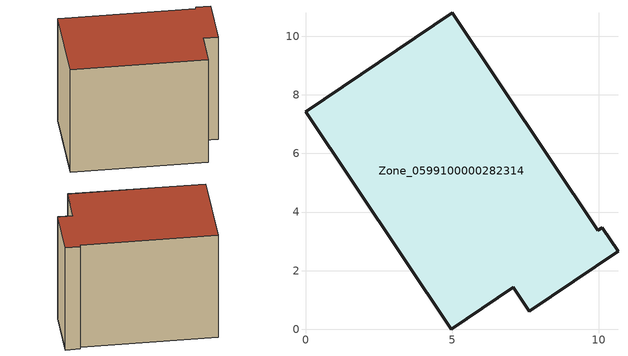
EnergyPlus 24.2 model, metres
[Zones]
Zone_0599100000282314
 floor ground (C_G): 9.97,3.38 10.12,3.47 10.66,2.66 7.64,0.62 7.09,1.43 4.97,0 0,7.42 5,10.8 z0
 wall outside (C_F): 5,10.8 0,7.42 4.97,0 7.09,1.43 7.64,0.62 10.66,2.66 10.12,3.47 9.97,3.38 5,10.8 z0:7.86
 roof outside (C_R): 9.97,3.38 5,10.8 0,7.42 4.97,0 7.09,1.43 7.64,0.62 10.66,2.66 10.12,3.47 z7.86
[BUILDING]
Pand.0599100000282314: North Axis=0; Terrain=City; Loads Convergence Tolerance Value=0.04; Temperature Convergence Tolerance Value=0.4; Solar Distribution=FullExterior; Maximum Number of Warmup Days=25; Minimum Number of Warmup Days=1
[Site:Location]
Rotterdam.The.Hague.AP_ZH_NLD Design_Conditions: Latitude=51.96; Longitude=4.45; Time Zone=1; Elevation=-4.5
[SITE:GROUNDTEMPERATURE:BUILDINGSURFACE]
18, 18, 18, 18, 18, 18, 18, 18, 18, 18, 18, 18
[MATERIAL] Thermal Absorptance=0.9; Solar Absorptance=0.7; Visible Absorptance=0.7
Name | Roughness | Thickness | Conductivity | Density | Specific Heat
G.TI.1965-1974 | MediumSmooth | 0.15 | 0.882353 | 540 | 1210
F.TI.1965-1974 | Rough | 0.3 | 0.697674 | 1920 | 840
R.TI.1965-1974 | MediumRough | 0.2 | 0.232558 | 1500 | 1000
[CONSTRUCTION]
C_G: G.TI.1965-1974
C_F: F.TI.1965-1974
C_R: R.TI.1965-1974
[ZONE]
Zone_0599100000282314: Type=1; Multiplier=1; Ceiling Height=Autocalculate; Volume=Autocalculate; Floor Area=autocalculate; Part of Total Floor Area=Yes
[ZONEINFILTRATION:DESIGNFLOWRATE]
Infil_Zone_0599100000282314: Zone or ZoneList or Space or SpaceList=Zone_0599100000282314; Schedule=AlwaysOn; Design Flow Rate Calculation Method=Flow/Area; Flow Rate per Floor Area=0.003; Constant Term Coefficient=1; Temperature Term Coefficient=0; Velocity Term Coefficient=0; Velocity Squared Term Coefficient=0
[HVACTEMPLATE:ZONE:IDEALLOADSAIRSYSTEM]
Zone_0599100000282314: Maximum Heating Supply Air Temperature=50; Minimum Cooling Supply Air Temperature=13; Maximum Heating Supply Air Humidity Ratio=0.0156; Minimum Cooling Supply Air Humidity Ratio=0.0077; Heating Limit=NoLimit; Cooling Limit=NoLimit; Dehumidification Control Type=ConstantSensibleHeatRatio; Cooling Sensible Heat Ratio=0.7; Dehumidification Setpoint=60; Humidification Control Type=None; Humidification Setpoint=30; Outdoor Air Method=None; Outdoor Air Flow Rate per Person=0.00944; Outdoor Air Flow Rate per Zone Floor Area=0; Outdoor Air Flow Rate per Zone=0; Demand Controlled Ventilation Type=None; Outdoor Air Economizer Type=NoEconomizer; Heat Recovery Type=None; Sensible Heat Recovery Effectiveness=0.7; Latent Heat Recovery Effectiveness=0.65
[ZONECONTROL:THERMOSTAT]
ThermostatControl_Zone_0599100000282314: Zone or ZoneList=Zone_0599100000282314; Control Type Schedule=DualSetpointControlType; Control 1=Thermostat_Zone_0599100000282314; Temperature Difference Between Cutout And Setpoint=0
[THERMOSTATSETPOINT:DUALSETPOINT]
Thermostat_Zone_0599100000282314: Heating Setpoint Temperature Schedule=HeatingSetpoint_Zone_0599100000282314; Cooling Setpoint Temperature Schedule=CoolingSetpoint_Zone_0599100000282314
[SCHEDULE:COMPACT]
HeatingSetpoint_Zone_0599100000282314: Through: 12/31, For: AllDays, Until: 24:00, 21
CoolingSetpoint_Zone_0599100000282314: Through: 12/31, For: AllDays, Until: 24:00, 24
DualSetpointControlType: Through: 12/31, For: AllDays, Until: 24:00, 4
AlwaysOn: Through: 12/31, For: AllDays, Until: 24:00, 1
